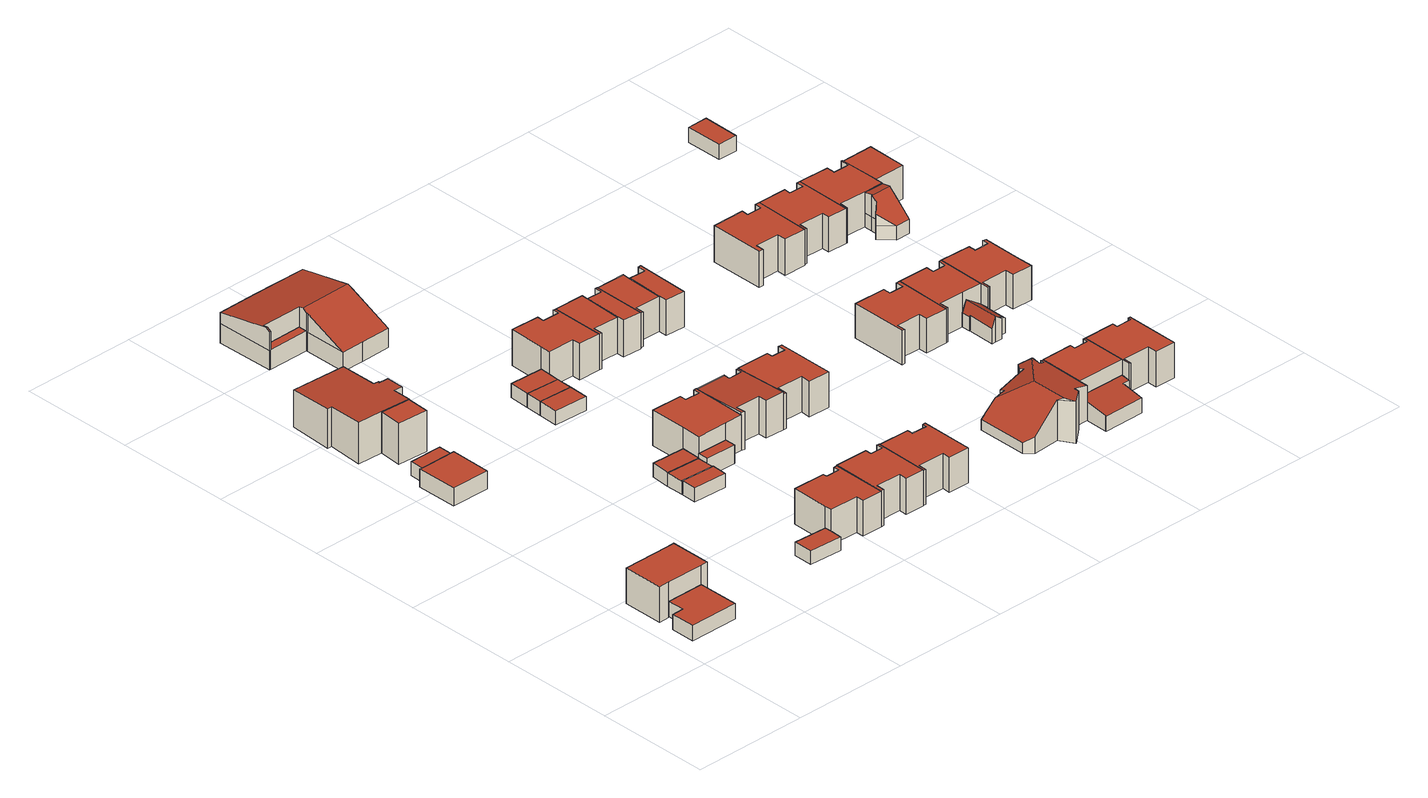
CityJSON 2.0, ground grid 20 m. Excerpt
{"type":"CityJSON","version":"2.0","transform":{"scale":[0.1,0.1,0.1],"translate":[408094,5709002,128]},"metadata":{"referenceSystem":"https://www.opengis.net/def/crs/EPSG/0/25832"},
"CityObjects":{
"building1":{"type":"Building","attributes":{"Gemeindeschluessel":"05978036","Geometrietyp2DReferenz":"3000","function":"31001_9998","roofType":"1000","measuredHeight":2.64},"geometry":[{"type":"MultiSurface","lod":"2","boundaries":[[[0,1,2,3]],[[1,4,5,2]],[[4,6,7,5]],[[6,8,9,7]],[[8,10,11,9]],[[10,0,3,11]],[[10,8,6,4,1,0]],[[3,2,5,7,9,11]]],"semantics":{"surfaces":[{"type":"WallSurface"},{"type":"RoofSurface"},{"type":"GroundSurface"}],"values":[0,0,0,0,0,0,1,2]}}]},
"building2":{"type":"Building","attributes":{"Gemeindeschluessel":"05978036","Geometrietyp2DReferenz":"3000","function":"31001_1000","roofType":"1000","measuredHeight":6.08},"geometry":[{"type":"MultiSurface","lod":"2","boundaries":[[[12,13,14,15]],[[13,16,17,14]],[[16,18,19,17]],[[18,20,21,19]],[[20,22,23,21]],[[22,24,25,23]],[[24,12,15,25]],[[24,22,20,18,16,13,12]],[[15,14,17,19,21,23,25]]],"semantics":{"surfaces":[{"type":"WallSurface"},{"type":"RoofSurface"},{"type":"GroundSurface"}],"values":[0,0,0,0,0,0,0,1,2]}}]},
"building3":{"type":"Building","attributes":{"Gemeindeschluessel":"05978036","Geometrietyp2DReferenz":"3000","function":"31001_2460","roofType":"1000","measuredHeight":3.02},"geometry":[{"type":"MultiSurface","lod":"2","boundaries":[[[26,27,28,29]],[[27,30,31,28]],[[30,32,33,31]],[[32,34,35,33]],[[34,26,29,35]],[[34,32,30,27,26]],[[29,28,31,33,35]]],"semantics":{"surfaces":[{"type":"WallSurface"},{"type":"RoofSurface"},{"type":"GroundSurface"}],"values":[0,0,0,0,0,1,2]}}]},
"building4":{"type":"Building","attributes":{"Gemeindeschluessel":"05978036","Geometrietyp2DReferenz":"3000","function":"31001_2460","roofType":"1000","measuredHeight":2.47},"geometry":[{"type":"MultiSurface","lod":"2","boundaries":[[[36,37,38,39]],[[37,40,41,38]],[[40,42,43,41]],[[42,36,39,43]],[[42,40,37,36]],[[39,38,41,43]]],"semantics":{"surfaces":[{"type":"WallSurface"},{"type":"RoofSurface"},{"type":"GroundSurface"}],"values":[0,0,0,0,1,2]}}]},
"building5":{"type":"Building","attributes":{"Gemeindeschluessel":"05978036","Geometrietyp2DReferenz":"3000","function":"31001_1000"},"children":["building5-1","building5-2"]},
"building5-1":{"type":"BuildingPart","attributes":{"roofType":"1000","measuredHeight":6.99},"parents":["building5"],"geometry":[{"type":"MultiSurface","lod":"2","boundaries":[[[44,45,46,47]],[[45,48,49,46]],[[48,50,51,49]],[[50,48,45,44]],[[47,46,49,51]],[[47,51,50,44]]],"semantics":{"surfaces":[{"type":"WallSurface"},{"type":"RoofSurface"},{"type":"GroundSurface"},{"type":"ClosureSurface"}],"values":[0,0,0,1,2,3]}}]},
"building5-2":{"type":"BuildingPart","attributes":{"roofType":"2100","measuredHeight":7.02},"parents":["building5"],"geometry":[{"type":"MultiSurface","lod":"2","boundaries":[[[52,53,54,55]],[[53,56,44,47,54]],[[57,58,59,51,50]],[[58,60,61,59]],[[60,62,63,61]],[[62,64,65,63]],[[64,66,67,65]],[[66,68,69,67]],[[68,70,71,69]],[[70,72,73,71]],[[72,74,75,73]],[[74,52,55,75]],[[74,72,70,68,66,64,62,60,58,57,56,53,52]],[[55,54,47,51,59,61,63,65,67,69,71,73,75]],[[50,44,56,57]],[[50,51,47,44]]],"semantics":{"surfaces":[{"type":"WallSurface"},{"type":"RoofSurface"},{"type":"GroundSurface"},{"type":"ClosureSurface"}],"values":[0,0,0,0,0,0,0,0,0,0,0,0,1,2,0,3]}}]},
"building6":{"type":"Building","attributes":{"Gemeindeschluessel":"05978036","Geometrietyp2DReferenz":"3000","function":"31001_2460","roofType":"1000","measuredHeight":2.33},"geometry":[{"type":"MultiSurface","lod":"2","boundaries":[[[76,77,78,79]],[[77,80,81,78]],[[80,82,83,81]],[[82,84,85,83]],[[84,76,79,85]],[[84,82,80,77,76]],[[79,78,81,83,85]]],"semantics":{"surfaces":[{"type":"WallSurface"},{"type":"RoofSurface"},{"type":"GroundSurface"}],"values":[0,0,0,0,0,1,2]}}]},
"building7":{"type":"Building","attributes":{"Gemeindeschluessel":"05978036","Geometrietyp2DReferenz":"3000","function":"31001_2460","roofType":"1000","measuredHeight":2.32},"geometry":[{"type":"MultiSurface","lod":"2","boundaries":[[[86,87,88,89]],[[87,90,91,88]],[[90,92,93,91]],[[92,86,89,93]],[[92,90,87,86]],[[89,88,91,93]]],"semantics":{"surfaces":[{"type":"WallSurface"},{"type":"RoofSurface"},{"type":"GroundSurface"}],"values":[0,0,0,0,1,2]}}]},
"building8":{"type":"Building","attributes":{"Gemeindeschluessel":"05978036","Geometrietyp2DReferenz":"3000","function":"31001_1000","roofType":"1000","measuredHeight":6.13},"geometry":[{"type":"MultiSurface","lod":"2","boundaries":[[[94,95,96,97]],[[95,98,99,96]],[[98,100,101,99]],[[100,102,103,101]],[[102,104,105,103]],[[104,106,107,105]],[[106,108,109,107]],[[108,110,111,109]],[[110,112,113,111]],[[112,114,115,113]],[[114,94,97,115]],[[114,112,110,108,106,104,102,100,98,95,94]],[[97,96,99,101,103,105,107,109,111,113,115]]],"semantics":{"surfaces":[{"type":"WallSurface"},{"type":"RoofSurface"},{"type":"GroundSurface"}],"values":[0,0,0,0,0,0,0,0,0,0,0,1,2]}}]},
"building9":{"type":"Building","attributes":{"Gemeindeschluessel":"05978036","Geometrietyp2DReferenz":"3000","function":"31001_2460","roofType":"1000","measuredHeight":2.34},"geometry":[{"type":"MultiSurface","lod":"2","boundaries":[[[116,117,118,89]],[[117,119,120,118]],[[119,121,122,120]],[[121,123,88,122]],[[123,116,89,88]],[[123,121,119,117,116]],[[89,118,120,122,88]]],"semantics":{"surfaces":[{"type":"WallSurface"},{"type":"RoofSurface"},{"type":"GroundSurface"}],"values":[0,0,0,0,0,1,2]}}]},
"building10":{"type":"Building","attributes":{"Gemeindeschluessel":"05978036","Geometrietyp2DReferenz":"3000","function":"31001_2460","roofType":"1000","measuredHeight":2.41},"geometry":[{"type":"MultiSurface","lod":"2","boundaries":[[[124,125,126,118]],[[125,127,128,126]],[[127,129,120,128]],[[129,124,118,120]],[[129,127,125,124]],[[118,126,128,120]]],"semantics":{"surfaces":[{"type":"WallSurface"},{"type":"RoofSurface"},{"type":"GroundSurface"}],"values":[0,0,0,0,1,2]}}]},
"building11":{"type":"Building","attributes":{"Gemeindeschluessel":"05978036","Geometrietyp2DReferenz":"3000","function":"51009_1610","roofType":"1000","measuredHeight":3.44},"geometry":[{"type":"MultiSurface","lod":"2","boundaries":[[[130,131,132,133]],[[131,134,135,132]],[[134,136,137,135]],[[136,130,133,137]],[[136,134,131,130]],[[133,132,135,137]]],"semantics":{"surfaces":[{"type":"WallSurface"},{"type":"RoofSurface"},{"type":"GroundSurface"}],"values":[0,0,0,0,1,2]}}]},
"building12":{"type":"Building","attributes":{"Gemeindeschluessel":"05978036","Geometrietyp2DReferenz":"3000","function":"31001_1000","roofType":"5000","measuredHeight":7.02},"geometry":[{"type":"MultiSurface","lod":"2","boundaries":[[[138,139,140,141]],[[139,142,143,140]],[[142,144,145,143]],[[144,146,147,145]],[[146,148,132,147]],[[148,149,133,132]],[[149,150,137,133]],[[150,151,135,137]],[[151,152,153,135]],[[152,154,155,153]],[[154,156,157,155]],[[156,158,159,157]],[[158,160,161,159]],[[160,138,141,161]],[[142,139,162,163,164,165,166,144]],[[167,168,169,170]],[[171,164,163,172,173,174,175,170,169,176]],[[149,171,176,150]],[[150,176,169,168,151]],[[152,167,170,175,154]],[[154,175,174,156]],[[156,174,173,158]],[[158,173,172,160]],[[160,172,163,162,138]],[[148,165,164,171,149]],[[151,168,167,152]],[[146,166,165,148]],[[144,166,146]],[[138,162,139]],[[141,140,143,145,147,132,133,137,135,153,155,157,159,161]]],"semantics":{"surfaces":[{"type":"WallSurface"},{"type":"RoofSurface"},{"type":"GroundSurface"}],"values":[0,0,0,0,0,0,0,0,0,0,0,0,0,0,1,1,1,0,0,0,0,0,0,0,0,0,0,0,0,2]}}]},
"building13":{"type":"Building","attributes":{"Gemeindeschluessel":"05978036","Geometrietyp2DReferenz":"3000","function":"31001_1000","roofType":"1000","measuredHeight":6.2},"geometry":[{"type":"MultiSurface","lod":"2","boundaries":[[[177,178,109,111]],[[178,179,180,109]],[[179,181,182,180]],[[181,183,184,182]],[[183,185,186,184]],[[185,187,188,186]],[[187,189,190,188]],[[189,191,192,190]],[[191,193,194,192]],[[193,195,196,194]],[[195,197,198,196]],[[197,177,111,198]],[[197,195,193,191,189,187,185,183,181,179,178,177]],[[111,109,180,182,184,186,188,190,192,194,196,198]]],"semantics":{"surfaces":[{"type":"WallSurface"},{"type":"RoofSurface"},{"type":"GroundSurface"}],"values":[0,0,0,0,0,0,0,0,0,0,0,0,1,2]}}]},
"building14":{"type":"Building","attributes":{"Gemeindeschluessel":"05978036","Geometrietyp2DReferenz":"3000","function":"31001_2460","roofType":"1000","measuredHeight":2.46},"geometry":[{"type":"MultiSurface","lod":"2","boundaries":[[[199,200,201,202]],[[200,203,204,201]],[[203,205,206,204]],[[205,199,202,206]],[[205,203,200,199]],[[202,201,204,206]]],"semantics":{"surfaces":[{"type":"WallSurface"},{"type":"RoofSurface"},{"type":"GroundSurface"}],"values":[0,0,0,0,1,2]}}]},
"building15":{"type":"Building","attributes":{"Gemeindeschluessel":"05978036","Geometrietyp2DReferenz":"3000","function":"31001_1000"},"children":["building15-1","building15-2"]},
"building15-1":{"type":"BuildingPart","attributes":{"roofType":"1000","measuredHeight":3.25},"parents":["building15"],"geometry":[{"type":"MultiSurface","lod":"2","boundaries":[[[207,208,209,210]],[[211,212,213,214]],[[212,207,210,213]],[[212,211,208,207]],[[210,209,214,213]],[[214,209,208,211]]],"semantics":{"surfaces":[{"type":"WallSurface"},{"type":"RoofSurface"},{"type":"GroundSurface"},{"type":"ClosureSurface"}],"values":[0,0,0,1,2,3]}}]},
"building15-2":{"type":"BuildingPart","attributes":{"roofType":"1000","measuredHeight":6.15},"parents":["building15"],"geometry":[{"type":"MultiSurface","lod":"2","boundaries":[[[215,216,217,218]],[[216,219,220,217]],[[219,221,222,220]],[[221,223,224,222]],[[223,225,226,224]],[[225,227,214,226]],[[227,211,214]],[[228,229,230,209,208]],[[229,231,232,230]],[[231,215,218,232]],[[231,229,228,227,225,223,221,219,216,215]],[[218,217,220,222,224,226,214,209,230,232]],[[208,211,227,228]],[[208,209,214,211]]],"semantics":{"surfaces":[{"type":"WallSurface"},{"type":"RoofSurface"},{"type":"GroundSurface"},{"type":"ClosureSurface"}],"values":[0,0,0,0,0,0,0,0,0,0,1,2,0,3]}}]},
"building16":{"type":"Building","attributes":{"Gemeindeschluessel":"05978036","Geometrietyp2DReferenz":"3000","function":"31001_2460","roofType":"1000","measuredHeight":2.41},"geometry":[{"type":"MultiSurface","lod":"2","boundaries":[[[199,233,234,202]],[[233,235,236,234]],[[235,200,201,236]],[[200,199,202,201]],[[200,235,233,199]],[[202,234,236,201]]],"semantics":{"surfaces":[{"type":"WallSurface"},{"type":"RoofSurface"},{"type":"GroundSurface"}],"values":[0,0,0,0,1,2]}}]},
"building17":{"type":"Building","attributes":{"Gemeindeschluessel":"05978036","Geometrietyp2DReferenz":"3000","function":"31001_2460","roofType":"1000","measuredHeight":2.4},"geometry":[{"type":"MultiSurface","lod":"2","boundaries":[[[235,233,234,236]],[[233,237,238,234]],[[237,239,240,238]],[[239,241,242,240]],[[241,235,236,242]],[[241,239,237,233,235]],[[236,234,238,240,242]]],"semantics":{"surfaces":[{"type":"WallSurface"},{"type":"RoofSurface"},{"type":"GroundSurface"}],"values":[0,0,0,0,0,1,2]}}]},
"building18":{"type":"Building","attributes":{"Gemeindeschluessel":"05978036","Geometrietyp2DReferenz":"3000","function":"31001_1000","roofType":"1000","measuredHeight":6.06},"geometry":[{"type":"MultiSurface","lod":"2","boundaries":[[[243,244,245,246]],[[244,247,248,245]],[[247,249,250,248]],[[249,251,252,250]],[[251,253,254,252]],[[253,255,256,254]],[[255,257,258,256]],[[257,259,260,258]],[[259,261,262,260]],[[261,263,264,262]],[[263,265,266,264]],[[265,243,246,266]],[[265,263,261,259,257,255,253,251,249,247,244,243]],[[246,245,248,250,252,254,256,258,260,262,264,266]]],"semantics":{"surfaces":[{"type":"WallSurface"},{"type":"RoofSurface"},{"type":"GroundSurface"}],"values":[0,0,0,0,0,0,0,0,0,0,0,0,1,2]}}]},
"building19":{"type":"Building","attributes":{"Gemeindeschluessel":"05978036","Geometrietyp2DReferenz":"3000","function":"31001_1000","roofType":"2100","measuredHeight":6.47},"geometry":[{"type":"MultiSurface","lod":"2","boundaries":[[[267,268,224,226]],[[268,269,270,224]],[[269,271,272,270]],[[271,273,274,272]],[[273,275,276,274]],[[275,277,278,276]],[[277,279,280,278]],[[279,281,282,280]],[[281,283,284,282]],[[283,285,286,284]],[[285,287,288,286]],[[287,267,226,288]],[[287,285,283,281,279,277,275,273,271,269,268,267]],[[226,224,270,272,274,276,278,280,282,284,286,288]]],"semantics":{"surfaces":[{"type":"WallSurface"},{"type":"RoofSurface"},{"type":"GroundSurface"}],"values":[0,0,0,0,0,0,0,0,0,0,0,0,1,2]}}]},
"building20":{"type":"Building","attributes":{"Gemeindeschluessel":"05978036","Geometrietyp2DReferenz":"3000","function":"31001_1000","roofType":"1000","measuredHeight":6.22},"geometry":[{"type":"MultiSurface","lod":"2","boundaries":[[[289,290,240,242]],[[290,291,292,240]],[[291,293,294,292]],[[293,295,296,294]],[[295,297,298,296]],[[297,299,300,298]],[[299,301,302,300]],[[301,303,304,302]],[[303,305,306,304]],[[305,307,308,306]],[[307,289,242,308]],[[307,305,303,301,299,297,295,293,291,290,289]],[[242,240,292,294,296,298,300,302,304,306,308]]],"semantics":{"surfaces":[{"type":"WallSurface"},{"type":"RoofSurface"},{"type":"GroundSurface"}],"values":[0,0,0,0,0,0,0,0,0,0,0,1,2]}}]},
"building21":{"type":"Building","attributes":{"Gemeindeschluessel":"05978036","Geometrietyp2DReferenz":"3000","function":"31001_1000","roofType":"1000","measuredHeight":6.1},"geometry":[{"type":"MultiSurface","lod":"2","boundaries":[[[309,310,278,280]],[[310,311,312,278]],[[311,313,314,312]],[[313,315,316,314]],[[315,317,318,316]],[[317,319,320,318]],[[319,321,322,320]],[[321,323,324,322]],[[323,325,326,324]],[[325,327,328,326]],[[327,329,330,328]],[[329,309,280,330]],[[329,327,325,323,321,319,317,315,313,311,310,309]],[[280,278,312,314,316,318,320,322,324,326,328,330]]],"semantics":{"surfaces":[{"type":"WallSurface"},{"type":"RoofSurface"},{"type":"GroundSurface"}],"values":[0,0,0,0,0,0,0,0,0,0,0,0,1,2]}}]},
"building22":{"type":"Building","attributes":{"Gemeindeschluessel":"05978036","Geometrietyp2DReferenz":"3000","function":"31001_1000"},"children":["building22-1","building22-2"]},
"building22-1":{"type":"BuildingPart","attributes":{"roofType":"1000","measuredHeight":6.29},"parents":["building22"],"geometry":[{"type":"MultiSurface","lod":"2","boundaries":[[[331,332,333,334]],[[332,335,336,337,333]],[[338,339,340,341,342]],[[339,343,344,340]],[[343,345,346,344]],[[345,331,334,346]],[[345,343,339,338,335,332,331]],[[334,333,337,341,340,344,346]],[[342,336,335,338]],[[342,341,337,336]]],"semantics":{"surfaces":[{"type":"WallSurface"},{"type":"RoofSurface"},{"type":"GroundSurface"},{"type":"ClosureSurface"}],"values":[0,0,0,0,0,0,1,2,0,3]}}]},
"building22-2":{"type":"BuildingPart","attributes":{"roofType":"1000","measuredHeight":6.26},"parents":["building22"],"geometry":[{"type":"MultiSurface","lod":"2","boundaries":[[[301,347,348,302]],[[347,342,341,348]],[[336,349,350,337]],[[349,351,352,350]],[[351,303,304,352]],[[303,301,302,304]],[[303,351,349,336,342,347,301]],[[302,348,341,337,350,352,304]],[[337,341,342,336]]],"semantics":{"surfaces":[{"type":"WallSurface"},{"type":"RoofSurface"},{"type":"GroundSurface"},{"type":"ClosureSurface"}],"values":[0,0,0,0,0,0,1,2,3]}}]},
"building23":{"type":"Building","attributes":{"Gemeindeschluessel":"05978036","Geometrietyp2DReferenz":"3000","function":"31001_1000"},"children":["building23-1","building23-2"]},
"building23-1":{"type":"BuildingPart","attributes":{"roofType":"1000","measuredHeight":6.08},"parents":["building23"],"geometry":[{"type":"MultiSurface","lod":"2","boundaries":[[[353,354,355,356]],[[354,357,358,359,355]],[[360,361,362,363,364]],[[361,365,366,362]],[[365,367,368,366]],[[367,353,356,368]],[[367,365,361,360,357,354,353]],[[356,355,359,363,362,366,368]],[[364,358,357,360]],[[364,363,359,358]]],"semantics":{"surfaces":[{"type":"WallSurface"},{"type":"RoofSurface"},{"type":"GroundSurface"},{"type":"ClosureSurface"}],"values":[0,0,0,0,0,0,1,2,0,3]}}]},
"building23-2":{"type":"BuildingPart","attributes":{"roofType":"1000","measuredHeight":6.05},"parents":["building23"],"geometry":[{"type":"MultiSurface","lod":"2","boundaries":[[[369,364,363,370]],[[358,371,372,359]],[[371,373,374,372]],[[373,375,376,374]],[[375,377,378,376]],[[377,369,370,378]],[[377,375,373,371,358,364,369]],[[370,363,359,372,374,376,378]],[[359,363,364,358]]],"semantics":{"surfaces":[{"type":"WallSurface"},{"type":"RoofSurface"},{"type":"GroundSurface"},{"type":"ClosureSurface"}],"values":[0,0,0,0,0,0,1,2,3]}}]},
"building24":{"type":"Building","attributes":{"Gemeindeschluessel":"05978036","Geometrietyp2DReferenz":"3000","function":"31001_1000","roofType":"5000","measuredHeight":7.5},"geometry":[{"type":"MultiSurface","lod":"2","boundaries":[[[379,380,381,382]],[[380,383,384,381]],[[383,385,386,384]],[[385,387,388,386]],[[387,389,390,388]],[[389,391,392,390]],[[391,393,394,392]],[[393,395,396,394]],[[395,397,398,396]],[[397,399,400,398]],[[399,401,402,400]],[[401,403,404,402]],[[403,405,406,404]],[[405,407,408,406]],[[407,409,410,408]],[[409,411,412,410]],[[411,413,414,412]],[[413,379,382,414]],[[415,403,401,399,397,395,416,417]],[[389,387,418,417,416,393,391]],[[379,413,411,409,407,405,415,417,418,385,383,380]],[[395,393,416]],[[387,385,418]],[[405,403,415]],[[382,381,384,386,388,390,392,394,396,398,400,402,404,406,408,410,412,414]]],"semantics":{"surfaces":[{"type":"WallSurface"},{"type":"RoofSurface"},{"type":"GroundSurface"}],"values":[0,0,0,0,0,0,0,0,0,0,0,0,0,0,0,0,0,0,1,1,1,0,0,0,2]}}]},
"building25":{"type":"Building","attributes":{"Gemeindeschluessel":"05978036","Geometrietyp2DReferenz":"3000","function":"31001_1000"},"children":["building25-1","building25-2"]},
"building25-1":{"type":"BuildingPart","attributes":{"roofType":"2100","measuredHeight":3.37},"parents":["building25"],"geometry":[{"type":"MultiSurface","lod":"2","boundaries":[[[419,420,382,421]],[[420,422,423,382]],[[422,424,425,423]],[[426,427,428,429]],[[427,430,431,428]],[[430,432,433,431]],[[432,434,435,433]],[[434,419,421,435]],[[434,432,430,427,426,424,422,420,419]],[[421,382,423,425,429,428,431,433,435]],[[425,424,426,429]]],"semantics":{"surfaces":[{"type":"WallSurface"},{"type":"RoofSurface"},{"type":"GroundSurface"},{"type":"ClosureSurface"}],"values":[0,0,0,0,0,0,0,0,1,2,3]}}]},
"building25-2":{"type":"BuildingPart","attributes":{"roofType":"1000","measuredHeight":6.11},"parents":["building25"],"geometry":[{"type":"MultiSurface","lod":"2","boundaries":[[[436,437,438,414]],[[437,439,440,438]],[[439,441,442,440]],[[441,443,444,442]],[[443,445,446,444]],[[445,447,426,429,446]],[[448,436,414,423,422]],[[448,447,445,443,441,439,437,436]],[[414,438,440,442,444,446,429,425,423]],[[422,424,426,447,448]],[[422,423,425,424]],[[425,429,426,424]]],"semantics":{"surfaces":[{"type":"WallSurface"},{"type":"RoofSurface"},{"type":"GroundSurface"},{"type":"ClosureSurface"}],"values":[0,0,0,0,0,0,0,1,2,0,3,3]}}]},
"building26":{"type":"Building","attributes":{"Gemeindeschluessel":"05978036","Geometrietyp2DReferenz":"3000","function":"31001_1000","roofType":"1000","measuredHeight":5.95},"geometry":[{"type":"MultiSurface","lod":"2","boundaries":[[[449,450,451,452]],[[450,453,454,451]],[[453,455,456,454]],[[455,457,458,456]],[[457,459,460,458]],[[459,461,462,460]],[[461,463,464,462]],[[463,465,466,464]],[[465,467,468,466]],[[467,469,470,468]],[[469,471,472,470]],[[471,449,452,472]],[[471,469,467,465,463,461,459,457,455,453,450,449]],[[452,451,454,456,458,460,462,464,466,468,470,472]]],"semantics":{"surfaces":[{"type":"WallSurface"},{"type":"RoofSurface"},{"type":"GroundSurface"}],"values":[0,0,0,0,0,0,0,0,0,0,0,0,1,2]}}]},
"building27":{"type":"Building","attributes":{"Gemeindeschluessel":"05978036","Geometrietyp2DReferenz":"3000","function":"31001_1000","roofType":"1000","measuredHeight":6.11},"geometry":[{"type":"MultiSurface","lod":"2","boundaries":[[[473,445,446,428]],[[445,474,475,446]],[[474,476,477,475]],[[476,478,479,477]],[[478,480,481,479]],[[480,482,483,481]],[[482,484,485,483]],[[484,486,487,485]],[[486,488,489,487]],[[488,490,491,489]],[[490,492,493,491]],[[492,494,495,493]],[[494,473,428,495]],[[494,492,490,488,486,484,482,480,478,476,474,445,473]],[[428,446,475,477,479,481,483,485,487,489,491,493,495]]],"semantics":{"surfaces":[{"type":"WallSurface"},{"type":"RoofSurface"},{"type":"GroundSurface"}],"values":[0,0,0,0,0,0,0,0,0,0,0,0,0,1,2]}}]},
"building28":{"type":"Building","attributes":{"Gemeindeschluessel":"05978036","Geometrietyp2DReferenz":"3000","function":"31001_1000"},"children":["building28-1","building28-2"]},
"building28-1":{"type":"BuildingPart","attributes":{"roofType":"3100","measuredHeight":4.33},"parents":["building28"],"geometry":[{"type":"MultiSurface","lod":"2","boundaries":[[[496,497,498,499]],[[500,501,502,503]],[[501,504,505,502]],[[504,506,507,505]],[[506,508,509,507]],[[508,510,511,509]],[[510,512,513,511]],[[512,514,515,513]],[[514,516,517,515]],[[516,496,499,517]],[[512,510,508,506,504,501,500,518]],[[518,497,496,516,514,512]],[[499,498,519,503,502,505,507,509,511,513,515,517]],[[519,498,497,518]],[[519,518,500,503]]],"semantics":{"surfaces":[{"type":"WallSurface"},{"type":"RoofSurface"},{"type":"GroundSurface"},{"type":"ClosureSurface"}],"values":[0,0,0,0,0,0,0,0,0,0,1,1,2,3,3]}}]},
"building28-2":{"type":"BuildingPart","attributes":{"roofType":"1000","measuredHeight":5.9},"parents":["building28"],"geometry":[{"type":"MultiSurface","lod":"2","boundaries":[[[520,498,497]],[[520,521,522,498]],[[521,523,524,522]],[[523,449,452,524]],[[449,471,472,452]],[[471,525,526,472]],[[525,527,528,526]],[[527,529,530,528]],[[529,531,532,530]],[[531,533,534,532]],[[533,535,500,503,534]],[[535,533,531,529,527,525,471,449,523,521,520]],[[498,522,524,452,472,526,528,530,532,534,503,519]],[[497,518,500,535,520]],[[497,498,519,518]],[[519,503,500,518]]],"semantics":{"surfaces":[{"type":"WallSurface"},{"type":"RoofSurface"},{"type":"GroundSurface"},{"type":"ClosureSurface"}],"values":[0,0,0,0,0,0,0,0,0,0,0,1,2,0,3,3]}}]},
"building29":{"type":"Building","attributes":{"Gemeindeschluessel":"05978036","Geometrietyp2DReferenz":"3000","function":"31001_1000","roofType":"1000","measuredHeight":6.16},"geometry":[{"type":"MultiSurface","lod":"2","boundaries":[[[536,537,538,539]],[[537,540,541,538]],[[540,542,543,541]],[[542,544,545,543]],[[544,546,547,545]],[[546,548,549,547]],[[548,550,551,549]],[[550,552,553,551]],[[552,554,555,553]],[[554,556,557,555]],[[556,558,559,557]],[[558,536,539,559]],[[558,556,554,552,550,548,546,544,542,540,537,536]],[[539,538,541,543,545,547,549,551,553,555,557,559]]],"semantics":{"surfaces":[{"type":"WallSurface"},{"type":"RoofSurface"},{"type":"GroundSurface"}],"values":[0,0,0,0,0,0,0,0,0,0,0,0,1,2]}}]},
"building30":{"type":"Building","attributes":{"Gemeindeschluessel":"05978036","Geometrietyp2DReferenz":"3000","function":"31001_1000","roofType":"1000","measuredHeight":5.92},"geometry":[{"type":"MultiSurface","lod":"2","boundaries":[[[560,533,534,502]],[[533,561,562,534]],[[561,563,564,562]],[[563,565,566,564]],[[565,567,568,566]],[[567,569,570,568]],[[569,571,572,570]],[[571,573,574,572]],[[573,575,576,574]],[[575,577,578,576]],[[577,579,580,578]],[[579,581,582,580]],[[581,560,502,582]],[[581,579,577,575,573,571,569,567,565,563,561,533,560]],[[502,534,562,564,566,568,570,572,574,576,578,580,582]]],"semantics":{"surfaces":[{"type":"WallSurface"},{"type":"RoofSurface"},{"type":"GroundSurface"}],"values":[0,0,0,0,0,0,0,0,0,0,0,0,0,1,2]}}]},
"building31":{"type":"Building","attributes":{"Gemeindeschluessel":"05978036","Geometrietyp2DReferenz":"3000","function":"31001_1000","roofType":"1000","measuredHeight":6.06},"geometry":[{"type":"MultiSurface","lod":"2","boundaries":[[[536,558,583,584]],[[558,585,586,583]],[[585,587,588,586]],[[587,589,590,588]],[[589,591,592,590]],[[591,593,594,592]],[[593,595,596,594]],[[595,597,598,596]],[[597,599,600,598]],[[599,601,602,600]],[[601,603,604,602]],[[603,536,584,604]],[[603,601,599,597,595,593,591,589,587,585,558,536]],[[584,583,586,588,590,592,594,596,598,600,602,604]]],"semantics":{"surfaces":[{"type":"WallSurface"},{"type":"RoofSurface"},{"type":"GroundSurface"}],"values":[0,0,0,0,0,0,0,0,0,0,0,0,1,2]}}]},
"building32":{"type":"Building","attributes":{"Gemeindeschluessel":"05978036","Geometrietyp2DReferenz":"3000","function":"31001_1000"},"children":["building32-1","building32-2","building32-3"]},
"building32-1":{"type":"BuildingPart","attributes":{"roofType":"1000","measuredHeight":5.95},"parents":["building32"],"geometry":[{"type":"MultiSurface","lod":"2","boundaries":[[[605,606,607,608,609,610,611]],[[612,613,614,615,616,617]],[[613,618,619,614]],[[618,595,596,619]],[[595,593,594,596]],[[593,620,621,594]],[[620,622,623,621]],[[622,624,625,623]],[[624,626,627,625]],[[626,628,629,630,627]],[[628,626,624,622,620,593,595,618,613,612,606,605]],[[610,609,615,614,619,596,594,621,623,625,627,630]],[[617,607,606,612]],[[616,615,609,608]],[[617,616,608,607]],[[611,629,628,605]],[[611,610,630,629]]],"semantics":{"surfaces":[{"type":"WallSurface"},{"type":"RoofSurface"},{"type":"GroundSurface"},{"type":"ClosureSurface"}],"values":[0,0,0,0,0,0,0,0,0,0,1,2,0,3,3,0,3]}}]},
"building32-2":{"type":"BuildingPart","attributes":{"roofType":"1000","measuredHeight":5.81},"parents":["building32"],"geometry":[{"type":"MultiSurface","lod":"2","boundaries":[[[631,611,610,632]],[[629,633,634,630]],[[633,631,632,634]],[[633,629,611,631]],[[632,610,630,634]],[[630,610,611,629]]],"semantics":{"surfaces":[{"type":"WallSurface"},{"type":"RoofSurface"},{"type":"GroundSurface"},{"type":"ClosureSurface"}],"values":[0,0,0,1,2,3]}}]},
"building32-3":{"type":"BuildingPart","attributes":{"roofType":"5000","measuredHeight":6.19},"parents":["building32"],"geometry":[{"type":"MultiSurface","lod":"2","boundaries":[[[635,636,637,638]],[[636,639,640,637]],[[639,641,642,640]],[[641,643,644,642]],[[643,645,646,644]],[[645,647,648,646]],[[647,649,650,648]],[[649,616,615,650]],[[608,635,638,609]],[[641,651,652,653,654,655,656,643]],[[657,607,617,658,654,653]],[[647,655,654,658,649]],[[649,658,617,616]],[[608,607,657,635]],[[635,657,653,652,636]],[[645,656,655,647]],[[643,656,645]],[[636,652,651,639]],[[639,651,641]],[[638,637,640,642,644,646,648,650,615,609]],[[609,615,616,608]],[[616,617,607,608]]],"semantics":{"surfaces":[{"type":"WallSurface"},{"type":"RoofSurface"},{"type":"GroundSurface"},{"type":"ClosureSurface"}],"values":[0,0,0,0,0,0,0,0,0,1,1,0,0,0,0,0,0,0,0,2,3,3]}}]},
"building33":{"type":"Building","attributes":{"Gemeindeschluessel":"05978036","Geometrietyp2DReferenz":"3000","function":"31001_2460","roofType":"1000","measuredHeight":2.53},"geometry":[{"type":"MultiSurface","lod":"2","boundaries":[[[659,660,661,662]],[[660,663,664,661]],[[663,665,666,664]],[[665,659,662,666]],[[665,663,660,659]],[[662,661,664,666]]],"semantics":{"surfaces":[{"type":"WallSurface"},{"type":"RoofSurface"},{"type":"GroundSurface"}],"values":[0,0,0,0,1,2]}}]}
},
"vertices":[
[85,23,56],[0,23,56],[0,23,30],[85,23,30],[0,65,56],[0,65,30],[20,65,56],[20,65,30],[20,94,56],[20,94,30],[85,94,56],[85,94,30],
[2,94,89],[2,164,89],[2,164,28],[2,94,28],[85,164,89],[85,164,28],[97,164,89],[97,164,28],[97,94,89],[97,94,28],[85,94,89],[85,94,28],[20,94,89],[20,94,28],
[18,541,44],[18,611,44],[18,611,13],[18,541,13],[29,611,44],[29,611,13],[86,611,44],[86,611,13],[85,540,44],[85,540,13],
[29,611,38],[29,641,38],[29,641,14],[29,611,14],[86,641,38],[86,641,14],[86,611,38],[86,611,14],
[101,720,76],[99,681,76],[99,681,6],[101,720,6],[46,684,76],[46,684,6],[49,723,76],[49,723,6],
[118,752,75],[103,753,75],[103,753,6],[118,752,6],[101,720,77],[49,723,77],[5,725,77],[5,725,6],[9,786,74],[9,786,6],[1,786,74],[1,786,6],[5,861,70],[5,861,6],[100,856,70],[100,856,6],[96,789,74],[96,789,6],[105,788,74],[105,788,6],[104,785,74],[104,785,6],[120,784,74],[120,784,6],
[319,47,55],[262,50,55],[262,50,32],[319,47,32],[262,83,55],[262,83,32],[320,80,55],[320,80,32],[320,68,55],[320,68,32],
[267,323,47],[326,320,47],[326,320,23],[267,323,23],[325,294,47],[325,294,23],[266,296,47],[266,296,23],
[320,68,92],[320,80,92],[320,80,31],[320,68,31],[321,145,92],[321,145,31],[377,144,92],[377,144,31],[377,137,92],[377,137,31],[401,137,92],[401,137,31],[401,147,92],[401,147,31],[407,147,92],[407,147,31],[406,53,92],[406,53,31],[370,53,92],[370,53,31],[370,67,92],[370,67,31],
[267,323,46],[267,354,46],[267,354,23],[326,351,46],[326,351,23],[326,333,46],[326,333,23],[326,320,46],
[267,354,47],[269,386,47],[269,386,23],[327,384,47],[327,384,23],[326,351,47],
[165,1016,35],[165,1001,35],[165,1001,1],[165,1016,1],[93,1000,35],[93,1000,1],[93,1015,35],[93,1015,1],
[256,1001,34],[256,925,34],[256,925,1],[256,1001,1],[204,924,34],[204,924,1],[165,924,34],[165,924,1],[165,998,34],[165,998,1],[165,1001,34],[165,1016,34],[93,1015,34],[93,1000,34],[91,1000,34],[91,1000,1],[90,1102,34],[90,1102,1],[162,1103,34],[162,1103,1],[203,1103,34],[203,1103,1],[256,1103,34],[256,1103,1],[256,1001,68],[256,1009,71],[165,1008,71],[165,1001,67],[165,998,66],[91,1000,67],[93,1000,67],[93,1008,71],[91,1008,71],[165,1016,69],[256,1103,53],[203,1103,53],[162,1103,53],[90,1102,53],[93,1015,70],
[406,53,93],[407,147,93],[464,146,93],[464,146,31],[464,135,93],[464,135,31],[486,135,93],[486,135,31],[486,146,93],[486,146,31],[490,145,93],[490,145,31],[488,51,93],[488,51,31],[455,52,93],[455,52,31],[455,66,93],[455,66,31],[411,67,93],[411,67,31],[411,53,93],[411,53,31],
[273,626,40],[331,623,40],[331,623,16],[273,626,16],[330,589,40],[330,589,16],[272,592,40],[272,592,16],
[326,333,54],[326,351,54],[326,351,22],[326,333,22],[380,350,54],[380,332,54],[380,332,22],[380,350,22],
[382,447,83],[382,436,83],[382,436,22],[382,447,22],[408,435,83],[408,435,22],[408,446,83],[408,446,22],[413,446,83],[413,446,22],[411,350,83],[411,350,22],[380,350,83],[326,351,83],[327,384,83],[327,384,22],[328,448,83],[328,448,22],
[274,654,40],[274,654,16],[332,651,40],[332,651,16],
[276,689,40],[276,689,16],[334,687,40],[334,687,16],[333,670,40],[333,670,16],
[488,51,92],[490,145,92],[490,145,32],[488,51,32],[546,144,92],[546,144,32],[546,134,92],[546,134,32],[573,133,92],[573,133,32],[573,141,92],[573,141,32],[578,141,92],[578,141,32],[577,50,92],[577,50,32],[539,50,92],[539,50,32],[540,64,92],[540,64,32],[493,65,92],[493,65,32],[493,51,92],[493,51,32],
[411,350,87],[413,446,82],[468,445,82],[468,445,22],[467,434,82],[467,434,22],[491,434,82],[491,434,22],[491,444,82],[491,444,22],[495,444,82],[495,444,22],[493,348,87],[493,348,22],[460,349,87],[460,349,22],[460,365,86],[460,365,22],[417,366,86],[417,366,22],[417,349,87],[417,349,22],
[333,670,78],[334,687,78],[336,750,78],[336,750,16],[385,748,78],[385,748,16],[385,736,78],[385,736,16],[414,735,78],[414,735,16],[414,746,78],[414,746,16],[419,746,78],[419,746,16],[418,654,78],[418,654,16],[380,655,78],[380,655,16],[380,669,78],[380,669,16],
[493,348,83],[495,444,83],[552,443,83],[552,443,22],[552,433,83],[552,433,22],[576,432,83],[576,432,22],[576,445,83],[576,445,22],[583,445,83],[583,445,22],[582,346,83],[582,346,22],[544,347,83],[544,347,22],[545,364,83],[545,364,22],[499,365,83],[499,365,22],[499,348,83],[499,348,22],
[500,653,79],[468,655,79],[468,655,16],[500,653,16],[468,668,79],[468,668,78],[468,668,16],[471,733,79],[497,732,79],[497,732,16],[471,733,16],[471,733,78],[497,745,79],[497,745,16],[501,745,79],[501,745,16],
[471,745,78],[471,745,16],[423,670,78],[423,670,16],[423,654,78],[423,654,16],
[584,650,79],[550,652,79],[550,652,18],[584,650,18],[550,666,79],[550,666,78],[550,666,18],[552,730,79],[581,729,79],[581,729,18],[552,730,18],[552,730,78],[582,743,79],[582,743,18],[587,743,79],[587,743,18],
[553,744,78],[553,744,18],[505,667,78],[505,667,18],[505,653,78],[505,653,18],[500,653,78],[500,653,18],[501,745,78],[501,745,18],
[806,41,101],[781,41,107],[781,41,41],[806,41,41],[781,32,107],[781,32,41],[753,8,113],[753,8,41],[738,32,111],[738,32,41],[691,29,70],[691,29,41],[678,42,59],[678,42,41],[679,129,59],[679,129,41],[724,128,89],[724,128,41],[725,138,85],[725,138,41],[772,137,100],[772,137,41],[772,146,96],[772,146,41],[783,160,92],[783,160,41],[797,145,104],[797,145,41],[795,128,104],[795,128,41],[803,128,102],[803,128,41],[803,134,102],[803,134,41],[808,134,101],[808,134,41],[796,146,104],[707,129,83],[744,86,116],[743,24,116],
[806,3,67],[806,41,73],[806,3,41],[806,56,75],[806,56,41],[809,56,75],[809,56,41],[890,55,75],[890,40,73],[890,40,41],[890,55,41],[878,40,73],[878,40,41],[877,1,67],[877,1,41],[806,1,67],[806,1,41],
[808,134,102],[862,134,102],[862,134,41],[862,125,102],[862,125,41],[887,125,102],[887,125,41],[887,133,102],[887,133,41],[891,133,102],[891,133,41],[890,55,102],[806,56,102],
[812,341,91],[774,342,91],[774,342,32],[812,341,32],[774,357,91],[774,357,32],[731,358,91],[731,358,32],[731,343,91],[731,343,32],[726,343,91],[726,343,32],[727,442,91],[727,442,32],[783,441,91],[783,441,32],[783,428,91],[783,428,32],[808,427,91],[808,427,32],[808,441,91],[808,441,32],[815,441,91],[815,441,32],
[890,40,102],[946,133,102],[946,133,41],[946,124,102],[946,124,41],[973,124,102],[973,124,41],[973,129,102],[973,129,41],[977,129,102],[977,129,41],[976,68,102],[976,68,41],[976,36,102],[976,36,41],[940,36,102],[940,36,41],[940,53,102],[940,53,41],[893,54,102],[893,54,41],[893,40,102],[893,40,41],
[859,341,56],[859,356,56],[859,356,32],[859,341,32],[895,355,56],[895,341,56],[895,341,32],[895,355,32],[893,341,57],[893,341,32],[893,302,57],[893,302,32],[878,302,67],[878,302,32],[878,294,67],[878,294,32],[866,294,76],[866,294,32],[859,294,57],[859,294,32],[860,341,58],[860,341,32],[867,356,76],[867,356,32],
[859,356,91],[816,357,91],[816,357,32],[816,342,91],[816,342,32],[868,440,91],[868,440,32],[868,426,91],[868,426,32],[891,426,91],[891,426,32],[892,439,91],[892,439,32],[897,440,91],[897,440,32],[895,355,91],
[819,643,84],[781,644,84],[781,644,22],[819,643,22],[781,660,84],[781,660,22],[739,660,84],[739,660,22],[739,646,84],[739,646,22],[731,646,84],[731,646,22],[732,741,84],[732,741,22],[788,741,84],[788,741,22],[787,729,84],[787,729,22],[813,729,84],[813,729,22],[814,741,84],[814,741,22],[822,741,84],[822,741,22],
[895,341,91],[951,438,91],[951,438,32],[951,425,91],[951,425,32],[976,425,91],[976,425,32],[976,436,91],[976,436,32],[982,435,91],[982,435,32],[981,371,91],[981,371,32],[981,339,91],[981,339,32],[945,340,91],[945,340,32],[945,355,91],[945,355,32],[899,355,91],[899,355,32],[899,341,91],[899,341,32],
[822,741,24],[819,643,24],[872,740,84],[872,740,24],[871,729,84],[871,729,24],[896,728,84],[896,728,24],[897,741,84],[897,741,24],[903,741,84],[903,741,24],[901,642,84],[901,642,24],[867,643,84],[867,643,24],[867,656,84],[867,656,24],[823,657,84],[823,657,24],[823,643,84],[823,643,24],
[986,671,84],[986,655,84],[986,655,83],[986,655,48],[986,655,24],[986,671,24],[986,671,82],[951,656,84],[904,657,84],[904,657,24],[951,656,24],[951,656,48],[951,656,83],[903,642,84],[903,642,24],[956,739,84],[956,739,24],[956,724,84],[956,724,24],[984,724,84],[984,724,24],[984,739,84],[984,739,24],[986,739,84],[986,739,82],[986,739,24],
[1042,671,82],[1042,671,24],[1043,739,82],[1043,739,24],
[986,640,48],[985,624,48],[985,624,24],[986,640,24],[985,610,48],[985,610,24],[985,598,48],[985,598,24],[960,598,48],[960,598,24],[939,620,48],[939,620,24],[950,630,48],[950,630,24],[951,641,48],[951,641,24],[985,610,59],[985,624,73],[985,639,86],[950,639,86],[950,630,78],[939,620,68],[986,640,86],[951,641,86],
[962,935,46],[928,935,46],[928,935,20],[962,935,20],[928,999,46],[928,999,20],[963,999,46],[963,999,20]
]}
